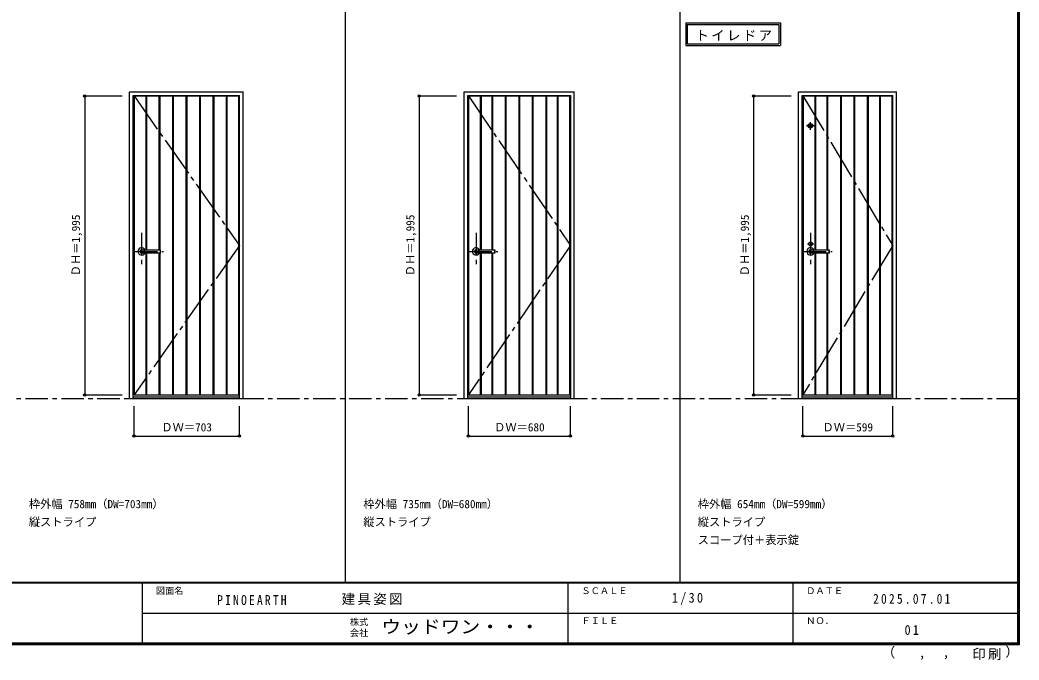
# Model space of a CAD drawing. Units: millimetres, scale not verified. Extents: x -6000 to 5700, y -4307 to 4260.
# Drawn here: x -966 to 5700, y -4307 to -36 of the extents above; entities that cross this region are included whole.
import ezdxf
from ezdxf.enums import TextEntityAlignment as Align

# ---------------------------------------------------------------- set-up
doc = ezdxf.new("R2010")
doc.units = ezdxf.units.MM
doc.header["$LTSCALE"] = 30
doc.header["$PDMODE"] = 32
doc.header["$PDSIZE"] = 15
for name, pattern in [('CHAIN1', [8, 5, -1, 1, -1]), ('CHAIN2', [12, 9, -1, 1, -1]), ('DASHED1', [1.8, 1.2, -0.6])]:
    doc.linetypes.add(name, pattern=pattern)
for name, color, linetype in [('0-1_通り芯', 4, 'CHAIN1'), ('0-2_扉', 3, 'Continuous'), ('0-3_仕上げ', 3, 'Continuous'), ('0-4_枠', 3, 'Continuous'), ('0-5_レバー', 3, 'Continuous'), ('0-7_', 7, 'CHAIN2'), ('0-A_文字', 7, 'Continuous'), ('0-B_寸法', 7, 'Continuous'), ('0-C_ハッチ', 4, 'DASHED1'), ('F-1_枠', 6, 'Continuous'), ('F-A_文字', 7, 'Continuous')]:
    doc.layers.add(name, color=color, linetype=linetype)
doc.styles.add('ＭＳ ゴシック', font='')
doc.styles.get('ＭＳ ゴシック').set_extended_font_data('MS Gothic')

msp = doc.modelspace()

# ---------------------------------------------------------------- linework, layer by layer
at = {"layer": '0-1_通り芯'}
for p, q in [((4308, -768.17), (4308, -716.83)), ((4333.67, -742.5), (4282.33, -742.5)), ((-154.2, -1456), (-154.2, -1666)), ((2077.4, -1456), (2077.4, -1666)), ((4309, -1456), (4309, -1666)), ((4289, -1530), (4329, -1530)), ((-199.2, -1580), (-9.2, -1580)), ((2032.4, -1580), (2222.4, -1580)), ((4264, -1580), (4454, -1580))]:
    msp.add_line(p, q, dxfattribs=at)
at = {"layer": '0-1_通り芯', "color": 7}
msp.add_line((-5490, -2562.5), (5690, -2562.5), dxfattribs=at)
at = {"layer": '0-2_扉'}
for p, q in [((-205.2, -542.5), (497.8, -542.5)), ((-205.2, -2537.5), (-205.2, -542.5)), ((497.8, -2537.5), (497.8, -542.5)), ((2026.4, -542.5), (2706.4, -542.5)), ((2026.4, -2537.5), (2026.4, -542.5)), ((2706.4, -2537.5), (2706.4, -542.5)), ((4258, -542.5), (4857, -542.5)), ((4258, -2537.5), (4258, -542.5)), ((4857, -2537.5), (4857, -542.5)), ((-205.2, -2537.5), (497.8, -2537.5)), ((2026.4, -2537.5), (2706.4, -2537.5)), ((4258, -2537.5), (4857, -2537.5))]:
    msp.add_line(p, q, dxfattribs=at)
at = {"layer": '0-3_仕上げ'}
for p, q in [((-202.2, -2537.5), (-202.2, -542.5)), ((-124.2, -1568.5), (-124.2, -542.5)), ((-119.2, -1568.5), (-119.2, -542.5)), ((-36.2, -1568.5), (-36.2, -542.5)), ((-31.2, -1568.5), (-31.2, -542.5)), ((53.8, -2537.5), (53.8, -542.5)), ((58.8, -2537.5), (58.8, -542.5)), ((143.8, -2537.5), (143.8, -542.5)), ((148.8, -2537.5), (148.8, -542.5)), ((233.8, -2537.5), (233.8, -542.5)), ((238.8, -2537.5), (238.8, -542.5)), ((323.8, -2537.5), (323.8, -542.5)), ((328.8, -2537.5), (328.8, -542.5)), ((411.8, -2537.5), (411.8, -542.5)), ((416.8, -2537.5), (416.8, -542.5)), ((494.8, -2537.5), (494.8, -542.5)), ((2029.4, -2537.5), (2029.4, -542.5)), ((2107.4, -1568.5), (2107.4, -542.5)), ((2112.4, -1568.5), (2112.4, -542.5)), ((2183.9, -1568.5), (2183.9, -542.5)), ((2188.9, -1568.5), (2188.9, -542.5)), ((2273.9, -2537.5), (2273.9, -542.5)), ((2278.9, -2537.5), (2278.9, -542.5)), ((2363.9, -2537.5), (2363.9, -542.5)), ((2368.9, -2537.5), (2368.9, -542.5)), ((2453.9, -2537.5), (2453.9, -542.5)), ((2458.9, -2537.5), (2458.9, -542.5)), ((2543.9, -2537.5), (2543.9, -542.5)), ((2548.9, -2537.5), (2548.9, -542.5)), ((2620.4, -2537.5), (2620.4, -542.5)), ((2625.4, -2537.5), (2625.4, -542.5)), ((2703.4, -2537.5), (2703.4, -542.5)), ((4261, -2537.5), (4261, -542.5)), ((4339, -1568.5), (4339, -542.5)), ((4344, -1568.5), (4344, -542.5)), ((4420, -1568.5), (4420, -542.5)), ((4425, -1568.5), (4425, -542.5)), ((4510, -2537.5), (4510, -542.5)), ((4515, -2537.5), (4515, -542.5)), ((4600, -2537.5), (4600, -542.5)), ((4605, -2537.5), (4605, -542.5)), ((4690, -2537.5), (4690, -542.5)), ((4695, -2537.5), (4695, -542.5)), ((4771, -2537.5), (4771, -542.5)), ((4776, -2537.5), (4776, -542.5)), ((4854, -2537.5), (4854, -542.5)), ((-124.2, -2537.5), (-124.2, -1591.5)), ((-119.2, -2537.5), (-119.2, -1591.5)), ((-36.2, -2537.5), (-36.2, -1591.5)), ((-31.2, -2537.5), (-31.2, -1591.5)), ((2107.4, -2537.5), (2107.4, -1591.5)), ((2112.4, -2537.5), (2112.4, -1591.5)), ((2183.9, -2537.5), (2183.9, -1591.5)), ((2188.9, -2537.5), (2188.9, -1591.5)), ((4339, -2537.5), (4339, -1591.5)), ((4344, -2537.5), (4344, -1591.5)), ((4420, -2537.5), (4420, -1591.5)), ((4425, -2537.5), (4425, -1591.5))]:
    msp.add_line(p, q, dxfattribs=at)
at = {"layer": '0-3_仕上げ', "color": 7}
msp.add_circle((4308, -742.5), 15, dxfattribs=at)
at = {"layer": '0-3_仕上げ'}
msp.add_circle((4308, -742.5), 12.5, dxfattribs=at)
at = {"layer": '0-4_枠'}
for p, q in [((-234.2, -515.5), (523.8, -515.5)), ((-234.2, -2562.5), (-234.2, -515.5)), ((523.8, -2562.5), (523.8, -515.5)), ((1997.4, -515.5), (2732.4, -515.5)), ((1997.4, -2562.5), (1997.4, -515.5)), ((2732.4, -2562.5), (2732.4, -515.5)), ((4229, -515.5), (4883, -515.5)), ((4229, -2562.5), (4229, -515.5)), ((4883, -2562.5), (4883, -515.5)), ((-210.2, -539.5), (499.8, -539.5)), ((-210.2, -2562.5), (-210.2, -539.5)), ((499.8, -2562.5), (499.8, -539.5)), ((2021.4, -539.5), (2708.4, -539.5)), ((2021.4, -2562.5), (2021.4, -539.5)), ((2708.4, -2562.5), (2708.4, -539.5)), ((4253, -539.5), (4859, -539.5)), ((4253, -2562.5), (4253, -539.5)), ((4859, -2562.5), (4859, -539.5)), ((-234.2, -2562.5), (523.8, -2562.5)), ((-210.2, -2550.5), (499.8, -2550.5)), ((1997.4, -2562.5), (2732.4, -2562.5)), ((2021.4, -2550.5), (2708.4, -2550.5)), ((4229, -2562.5), (4883, -2562.5)), ((4253, -2550.5), (4859, -2550.5))]:
    msp.add_line(p, q, dxfattribs=at)
at = {"layer": '0-5_レバー'}
for p, q in [((-154.2, -1570.5), (-135.2, -1570.5)), ((-154.2, -1589.5), (-135.2, -1589.5)), ((-135.2, -1569.5), (-134.2, -1568.5)), ((-135.2, -1590.5), (-135.2, -1569.5)), ((-135.2, -1590.5), (-134.2, -1591.5)), ((-134.2, -1568.5), (-30.2, -1568.5)), ((-30.2, -1591.5), (-134.2, -1591.5)), ((-29.2, -1569.5), (-30.2, -1568.5)), ((-29.2, -1590.5), (-30.2, -1591.5)), ((-29.2, -1590.5), (-29.2, -1569.5)), ((2077.4, -1570.5), (2096.4, -1570.5)), ((2077.4, -1589.5), (2096.4, -1589.5)), ((2096.4, -1569.5), (2097.4, -1568.5)), ((2096.4, -1590.5), (2096.4, -1569.5)), ((2096.4, -1590.5), (2097.4, -1591.5)), ((2097.4, -1568.5), (2201.4, -1568.5)), ((2201.4, -1591.5), (2097.4, -1591.5)), ((2202.4, -1569.5), (2201.4, -1568.5)), ((2202.4, -1590.5), (2201.4, -1591.5)), ((2202.4, -1590.5), (2202.4, -1569.5)), ((4309, -1570.5), (4328, -1570.5)), ((4309, -1589.5), (4328, -1589.5)), ((4328, -1569.5), (4329, -1568.5)), ((4328, -1590.5), (4328, -1569.5)), ((4328, -1590.5), (4329, -1591.5)), ((4329, -1568.5), (4433, -1568.5)), ((4433, -1591.5), (4329, -1591.5)), ((4434, -1569.5), (4433, -1568.5)), ((4434, -1590.5), (4433, -1591.5)), ((4434, -1590.5), (4434, -1569.5))]:
    msp.add_line(p, q, dxfattribs=at)
at = {"layer": '0-5_レバー', "color": 4}
for p, q in [((-134.2, -1591.5), (-134.2, -1568.5)), ((-30.2, -1568.5), (-30.2, -1591.5)), ((2097.4, -1591.5), (2097.4, -1568.5)), ((2201.4, -1568.5), (2201.4, -1591.5)), ((4329, -1591.5), (4329, -1568.5)), ((4433, -1568.5), (4433, -1591.5))]:
    msp.add_line(p, q, dxfattribs=at)
msp.add_circle((4309, -1530), 13, dxfattribs=at)
for centre, radius, start, end in [((-154.2, -1580), 24.55, 27.93255, 332.06745), ((-154.2, -1580), 11, 59.72736, 300.27264), ((2077.4, -1580), 24.55, 27.93255, 332.06745), ((2077.4, -1580), 11, 59.72736, 300.27264), ((4309, -1580), 24.55, 27.93255, 332.06745), ((4309, -1580), 11, 59.72736, 300.27264)]:
    msp.add_arc(centre, radius, start, end, dxfattribs=at)
at = {"layer": '0-5_レバー'}
for centre in [(-154.2, -1580), (2077.4, -1580), (4309, -1580)]:
    msp.add_arc(centre, 9.5, 90, 270, dxfattribs=at)
at = {"layer": '0-7_'}
for p, q in [((-205.2, -542.5), (497.8, -1540)), ((2026.4, -542.5), (2706.4, -1540)), ((4258, -542.5), (4857, -1540)), ((497.8, -1540), (-205.2, -2537.5)), ((2706.4, -1540), (2026.4, -2537.5)), ((4857, -1540), (4258, -2537.5))]:
    msp.add_line(p, q, dxfattribs=at)
at = {"layer": '0-A_文字'}
for p, q in [((3476.4, -55.5), (3476.4, -205.5)), ((3486.4, -65.5), (3486.4, -195.5)), ((3486.4, -65.5), (4097.43, -65.5)), ((4097.43, -65.5), (4097.43, -195.5)), ((3486.4, -195.5), (4097.43, -195.5)), ((3476.4, -205.5), (4107.43, -205.5))]:
    msp.add_line(p, q, dxfattribs=at)
msp.add_lwpolyline([(3476.4, -55.5), (4107.43, -55.5), (4107.43, -205.5)], dxfattribs=at)
at = {"layer": '0-B_寸法', "color": 4}
for p, q in [((-534.2, -542.5), (-284.2, -542.5)), ((-534.2, -542.5), (-534.2, -2537.5)), ((1697.4, -542.5), (1947.4, -542.5)), ((1697.4, -542.5), (1697.4, -2537.5)), ((3929, -542.5), (4179, -542.5)), ((3929, -542.5), (3929, -2537.5)), ((-534.2, -2537.5), (-284.2, -2537.5)), ((1697.4, -2537.5), (1947.4, -2537.5)), ((3929, -2537.5), (4179, -2537.5)), ((-205.2, -2812.5), (-205.2, -2612.5)), ((497.8, -2812.5), (497.8, -2612.5)), ((2026.4, -2812.5), (2026.4, -2612.5)), ((2706.4, -2812.5), (2706.4, -2612.5)), ((4258, -2812.5), (4258, -2612.5)), ((4857, -2812.5), (4857, -2612.5)), ((-205.2, -2812.5), (497.8, -2812.5)), ((2026.4, -2812.5), (2706.4, -2812.5)), ((4258, -2812.5), (4857, -2812.5))]:
    msp.add_line(p, q, dxfattribs=at)
at = {"layer": '0-B_寸法'}
for p in [(-534.2, -542.5), (1697.4, -542.5), (3929, -542.5), (-534.2, -2537.5), (1697.4, -2537.5), (3929, -2537.5), (-205.2, -2812.5), (497.8, -2812.5), (2026.4, -2812.5), (2706.4, -2812.5), (4258, -2812.5), (4857, -2812.5)]:
    msp.add_point(p, dxfattribs=at)
at = {"layer": '0-C_ハッチ'}
for p, q in [((4296.5, -747.4), (4312.9, -731)), ((4296.58, -737.43), (4302.93, -731.08)), ((4300.97, -752.83), (4318.33, -735.47)), ((4308.72, -754.98), (4320.48, -743.22))]:
    msp.add_line(p, q, dxfattribs=at)
at = {"layer": 'F-1_枠'}
for p, q in [((1204.8, 4175), (1204.8, -3790)), ((3436.4, 4175), (3436.4, -3790)), ((5690, 4175), (5690, -4205)), ((5695, 4175), (5695, -4205)), ((5700, 4175), (5700, -4205)), ((5700, -3790), (-6000, -3790)), ((5700, -3795), (-6000, -3795)), ((-150, -3795), (-150, -4195)), ((2690, -3795), (2690, -4195)), ((4190, -3795), (4190, -4195)), ((-150, -3995), (5690, -3995.01)), ((5700, -4195), (-6000, -4195)), ((5700, -4200), (-6000, -4200)), ((5700, -4205), (-6000, -4205))]:
    msp.add_line(p, q, dxfattribs=at)

# ---------------------------------------------------------------- texts
at = {"layer": '0-A_文字', "style": 'ＭＳ ゴシック'}
for s, p in [('枠外幅 758mm（DW=703mm）', (-906.8, -3310)), ('枠外幅 735mm（DW=680mm）', (1324.8, -3310)), ('枠外幅 654mm（DW=599mm）', (3556.4, -3310)), ('縦ストライプ', (-906.8, -3430)), ('縦ストライプ', (1324.8, -3430)), ('縦ストライプ', (3556.4, -3430)), ('スコープ付＋表示錠', (3556.4, -3550))]:
    msp.add_text(s, height=54.99, dxfattribs=at).set_placement(p, align=Align.BOTTOM_LEFT)
at = {"layer": '0-A_文字', "insert": (3541.06, -175.5), "char_height": 65.98, "attachment_point": 7, "style": 'ＭＳ ゴシック'}
msp.add_mtext('\\T1.17;トイレドア', dxfattribs=at)
at = {"layer": '0-B_寸法', "style": 'ＭＳ ゴシック'}
for p in [(-549.2, -1746.25), (1682.4, -1746.25), (3914, -1746.25)]:
    msp.add_text('ＤＨ＝1,995', height=54.99, rotation=90, dxfattribs=at).set_placement(p, align=Align.BOTTOM_LEFT)
for s, p in [('ＤＷ＝703', (-22.45, -2797.5)), ('ＤＷ＝680', (2197.65, -2797.5)), ('ＤＷ＝599', (4388.75, -2797.5))]:
    msp.add_text(s, height=54.99, dxfattribs=at).set_placement(p, align=Align.BOTTOM_LEFT)
at = {"layer": 'F-A_文字', "style": 'ＭＳ ゴシック'}
for s, height, p in [('図面名', 43.99, (-60, -3880)), ('ＳＣＡＬＥ', 43.99, (2780, -3880)), ('ＤＡＴＥ', 43.99, (4280, -3880)), ('株式', 43.99, (1235, -4089)), ('ＦＩＬＥ', 43.99, (2780, -4080)), ('ＮＯ．', 43.99, (4280, -4080)), ('会社', 43.99, (1235, -4161)), ('（', 65.98, (4784.03, -4308.31)), ('）', 65.98, (5608.4, -4304.13)), (',', 65.98, (5031.28, -4308.31)), (',', 65.98, (5190.2, -4305.53))]:
    msp.add_text(s, height=height, dxfattribs=at).set_placement(p, align=Align.BOTTOM_LEFT)
at = {"layer": 'F-A_文字', "style": 'ＭＳ ゴシック', "width": 1.1}
msp.add_text('ウッドワン・・・', height=87.98, dxfattribs=at).set_placement((1445, -4155), align=Align.BOTTOM_LEFT)
at = {"layer": 'F-A_文字', "char_height": 65.98, "attachment_point": 7, "style": 'ＭＳ ゴシック'}
for s, insert in [('\\T1.17;建具姿図', (1180.42, -3940)), ('\\T1.38;\\W0.9;1/30', (3383.75, -3940)), ('\\T1.39;\\W0.85;2025.07.01', (4726.25, -3932.5)), ('\\T1.39;\\W0.85;PINOEARTH', (350, -3940.79)), ('\\T1.36;\\W0.9;01', (4936.25, -4140)), ('\\T1.17;印刷', (5388.15, -4306.92))]:
    msp.add_mtext(s, dxfattribs=dict(at, insert=insert))

doc.saveas('drawing.dxf')
